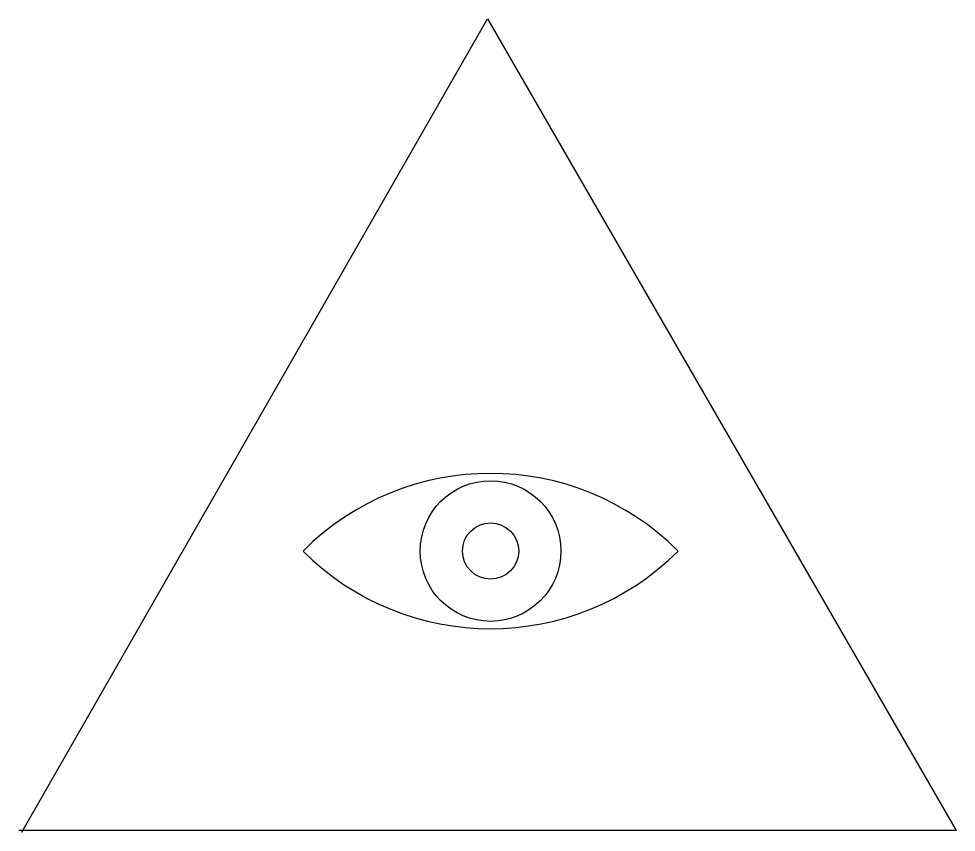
# Model space of a CAD drawing. Header units: millimetres. Extents: x 19.7 to 119.7, y 20 to 106.8.
import ezdxf

# ---------------------------------------------------------------- set-up
doc = ezdxf.new("R2010")
doc.units = ezdxf.units.MM

msp = doc.modelspace()

# ---------------------------------------------------------------- linework, layer by layer
at = {"elevation": 10}
msp.add_lwpolyline([(20, 20), (69.68, 106.78), (119.67, 20.18), (19.67, 20.18)], dxfattribs=at)
msp.add_lwpolyline([(50, 50, 0.41421), (90, 50, 0.41421)], format="xyb", close=True)
for radius in [7.5, 3]:
    msp.add_circle((70, 50), radius)

doc.saveas('drawing.dxf')
